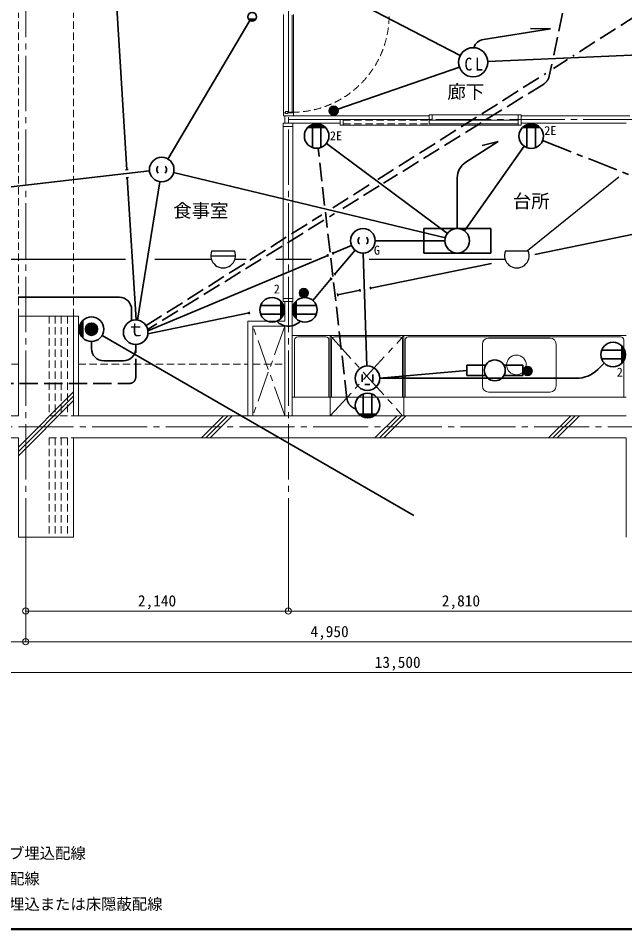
# Model space of a CAD drawing. Units: millimetres at full size, sheet at 1:50. Extents: x -9674 to 9699, y -6794 to 6791.
# Drawn here: x -3093 to 1846, y -6794 to 626 of the extents above; entities that cross this region are included whole.
import ezdxf
from ezdxf.enums import TextEntityAlignment as Align

# ---------------------------------------------------------------- set-up
doc = ezdxf.new("R2010")
doc.units = ezdxf.units.MM
doc.header["$LTSCALE"] = 50
doc.header["$PDMODE"] = 32
doc.header["$PDSIZE"] = 50
for name, pattern in [('CHAIN1', [8, 5, -1, 1, -1]), ('CHAIN2', [12, 9, -1, 1, -1]), ('DASHED1', [1.8, 1.2, -0.6]), ('DASHED3', [4, 3, -1])]:
    doc.linetypes.add(name, pattern=pattern)
for name, color, linetype, lineweight in [('0-0_図面枠', 7, 'Continuous', 9), ('1-0_芯', 134, 'DASHED1', 9), ('1-1_躯体', 134, 'Continuous', 9), ('1-2_間仕切', 134, 'Continuous', 9), ('1-3_建具', 134, 'Continuous', 9), ('1-5_設備', 134, 'Continuous', 9), ('1-7_その他', 134, 'DASHED1', 9), ('1-8_ハッチ', 134, 'Continuous', 9), ('1-B_寸法', 134, 'Continuous', 9), ('1-C_梁', 134, 'DASHED1', 9), ('2-0_芯', 2, 'Continuous', 35), ('2-E', 2, 'Continuous', 35), ('3-3', 1, 'Continuous', 25), ('3-E', 3, 'Continuous', 35)]:
    doc.layers.add(name, color=color, linetype=linetype, lineweight=lineweight)
doc.layers.add('1-A_文字', color=134, linetype='Continuous')
doc.styles.add('ＭＳ ゴシック', font='')
doc.styles.get('ＭＳ ゴシック').set_extended_font_data('MS Gothic')

msp = doc.modelspace()

# ---------------------------------------------------------------- linework, layer by layer
at = {"layer": '0-0_図面枠'}
for p, q in [((-9673.92, -6793.93), (9698.92, -6793.93)), ((-9672.16, -6792.16), (9697.16, -6792.16)), ((-9670.4, -6790.4), (9695.4, -6790.4)), ((9693.64, -6788.64), (-9668.64, -6788.64)), ((-9666.87, -6786.88), (9691.87, -6786.88)), ((-9665.11, -6785.11), (9690.11, -6785.11)), ((-9663.35, -6783.35), (9688.35, -6783.35))]:
    msp.add_line(p, q, dxfattribs=at)
at = {"layer": '1-0_芯', "linetype": 'CHAIN2'}
for p, q in [((-3032.5, 4520.51), (-3032.5, -3699.49)), ((-892.5, 4520.51), (-892.5, -3699.49)), ((-892.5, -199.49), (2687.5, -199.49)), ((-8492.5, -2699.49), (8517.5, -2699.49))]:
    msp.add_line(p, q, dxfattribs=at)
at = {"layer": '1-0_芯'}
for p, q in [((-2792.5, -1799.49), (-2792.5, -2609.49)), ((-2742.5, -1799.49), (-2742.5, -2609.49)), ((-2692.5, -1799.49), (-2692.5, -2609.49)), ((-2842.5, -2789.49), (-2842.5, -3599.49)), ((-2842.5, -2789.49), (-2642.5, -2789.49)), ((-2792.5, -2789.49), (-2792.5, -3599.49)), ((-2742.5, -2789.49), (-2742.5, -3599.49)), ((-2692.5, -2789.49), (-2692.5, -3599.49))]:
    msp.add_line(p, q, dxfattribs=at)
msp.add_lwpolyline([(-2842.5, -1799.49), (-2842.5, -2609.49), (-2642.5, -2609.49)], dxfattribs=at)
at = {"layer": '1-1_躯体'}
for p, q in [((-3092.5, -1799.49), (-2642.5, -1799.49)), ((-3092.5, -1799.49), (-3092.5, -2609.49)), ((-3092.5, -2609.49), (-6692.5, -2609.49)), ((-3092.5, -2789.49), (-6692.5, -2789.49)), ((-3092.5, -2789.49), (-3092.5, -3599.49)), ((-2642.5, -2789.49), (-2642.5, -3599.49)), ((-3092.5, -3599.49), (-2642.5, -3599.49))]:
    msp.add_line(p, q, dxfattribs=at)
for points in [[(-2642.5, -1799.49), (-2642.5, -2609.49), (1857.5, -2609.49)], [(-2642.5, -2789.49), (1857.5, -2789.49), (1857.5, -3599.49)]]:
    msp.add_lwpolyline(points, dxfattribs=at)
at = {"layer": '1-2_間仕切'}
for p, q in [((-922.5, -169.49), (253.5, -169.49)), ((-922.5, -169.49), (-922.5, -229.49)), ((-446.5, -199.49), (253.5, -199.49)), ((1003.5, -169.49), (1887.5, -169.49)), ((-862.5, -229.49), (-471.5, -229.49)), ((1003.5, -229.49), (1857.5, -229.49)), ((-922.5, -1679.49), (-922.5, -1839.49)), ((-862.5, -1679.49), (-862.5, -2609.49)), ((-2602.5, -1799.49), (-2642.5, -1799.49)), ((-2602.5, -1799.49), (-2602.5, -2609.49)), ((-1222.5, -1839.49), (-922.5, -1839.49)), ((-1222.5, -2609.49), (-1222.5, -1839.49)), ((-1182.5, -1879.49), (-922.5, -1879.49)), ((-1182.5, -2609.49), (-1182.5, -1879.49)), ((-922.5, -1879.49), (-922.5, -2609.49))]:
    msp.add_line(p, q, dxfattribs=at)
at = {"layer": '1-3_建具'}
for p, q in [((-932.5, 655.51), (-932.5, -144.49)), ((-892.5, 650.51), (-892.5, -139.49)), ((-862.5, -139.49), (-862.5, 650.51)), ((-932.5, -169.49), (-932.5, -144.49)), ((-917.5, -144.49), (-932.5, -144.49)), ((-917.5, -134.49), (-917.5, -149.49)), ((-897.5, -134.49), (-917.5, -134.49)), ((-897.5, -149.49), (-897.5, -134.49)), ((-892.5, -139.49), (-862.5, -139.49)), ((-852.5, -169.49), (-852.5, -144.49)), ((-852.5, -169.49), (-932.5, -169.49)), ((-917.5, -149.49), (-897.5, -149.49)), ((-446.5, -244.49), (-446.5, -199.49)), ((253.5, -199.49), (253.5, -159.49)), ((278.5, -159.49), (253.5, -159.49)), ((278.5, -199.49), (253.5, -199.49)), ((253.5, -234.49), (253.5, -204.49)), ((253.5, -204.49), (978.5, -204.49)), ((1003.5, -159.49), (978.5, -159.49)), ((978.5, -159.49), (978.5, -224.49)), ((978.5, -204.49), (978.5, -234.49)), ((978.5, -204.49), (978.5, -234.49)), ((978.5, -204.49), (978.5, -244.49)), ((1003.5, -244.49), (1003.5, -159.49)), ((-935, -229.49), (-935, -254.49)), ((-857, -229.49), (-935, -229.49)), ((-935, -254.49), (-857, -254.49)), ((-935, -1654.49), (-935, -254.49)), ((-857, -229.49), (-857, -254.49)), ((-857, -254.49), (-857, -1654.49)), ((-446.5, -244.49), (-471.5, -244.49)), ((-446.5, -244.49), (978.5, -244.49)), ((253.5, -234.49), (978.5, -234.49)), ((1003.5, -244.49), (978.5, -244.49)), ((-935, -1654.49), (-857, -1654.49)), ((-935, -1654.49), (-935, -1679.49)), ((-935, -1679.49), (-857, -1679.49)), ((-857, -1654.49), (-857, -1679.49))]:
    msp.add_line(p, q, dxfattribs=at)
at = {"layer": '1-3_建具', "linetype": 'DASHED1'}
for p, q in [((-446.5, -204.49), (253.5, -204.49)), ((-446.5, -234.49), (253.5, -234.49))]:
    msp.add_line(p, q, dxfattribs=at)
at = {"layer": '1-3_建具'}
for points in [[(-897.5, -144.49), (-852.5, -144.49), (-852.5, 655.51)], [(-446.5, -244.49), (-446.5, -199.49), (-471.5, -199.49)], [(-471.5, -244.49), (-471.5, -199.49), (-471.5, -224.49)], [(278.5, -199.49), (278.5, -159.49), (978.5, -159.49)]]:
    msp.add_lwpolyline(points, dxfattribs=at)
at = {"layer": '1-3_建具', "linetype": 'DASHED1'}
msp.add_arc((-862.5, 650.51), 790, 270, 360, dxfattribs=at)
at = {"layer": '1-5_設備'}
for p, q in [((-862.5, -1957.49), (1857.5, -1957.49)), ((-842.5, -1992.49), (-842.5, -2457.49)), ((-817.5, -1967.49), (-587.5, -1967.49)), ((-562.5, -1992.49), (-562.5, -2457.49)), ((-552.5, -1957.49), (-552.5, -2609.49)), ((-542.5, -1992.49), (-542.5, -2457.49)), ((-517.5, -1967.49), (12.5, -1967.49)), ((37.5, -1992.49), (37.5, -2457.49)), ((47.5, -1957.49), (47.5, -2609.49)), ((57.5, -1992.49), (57.5, -2457.49)), ((82.5, -1967.49), (1812.5, -1967.49)), ((1237.5, -1977.49), (737.5, -1977.49)), ((1837.5, -1992.49), (1837.5, -2457.49)), ((687.5, -2367.49), (687.5, -2027.49)), ((1287.5, -2367.49), (1287.5, -2027.49)), ((737.5, -2417.49), (1237.5, -2417.49)), ((-862.5, -2457.49), (1857.5, -2457.49))]:
    msp.add_line(p, q, dxfattribs=at)
at = {"layer": '1-5_設備', "linetype": 'CHAIN1'}
for p, q in [((-552.5, -1957.49), (37.5, -2609.49)), ((-552.5, -2609.49), (47.5, -1957.49))]:
    msp.add_line(p, q, dxfattribs=at)
at = {"layer": '1-5_設備'}
msp.add_circle((964.13, -2195.86), 80, dxfattribs=at)
for centre, radius, start, end in [((-817.5, -1992.49), 25, 90, 180), ((-587.5, -1992.49), 25, 0, 90), ((-517.5, -1992.49), 25, 90, 180), ((12.5, -1992.49), 25, 0, 90), ((82.5, -1992.49), 25, 90, 180), ((737.5, -2027.49), 50, 90, 180), ((1237.5, -2027.49), 50, 0, 90), ((1812.5, -1992.49), 25, 0, 90), ((737.5, -2367.49), 50, 180, 270), ((1237.5, -2367.49), 50, 270, 0)]:
    msp.add_arc(centre, radius, start, end, dxfattribs=at)
at = {"layer": '1-7_その他', "linetype": 'CHAIN1'}
for p, q in [((-922.5, -1879.49), (-1182.5, -2609.49)), ((-922.5, -2609.49), (-1182.5, -1879.49))]:
    msp.add_line(p, q, dxfattribs=at)
at = {"layer": '1-8_ハッチ'}
for p, q in [((-3092.5, -2865.76), (-2642.5, -2415.76)), ((-3092.5, -2901.11), (-2642.5, -2451.11)), ((-3092.5, -2936.47), (-2642.5, -2486.47)), ((-1602.02, -2789.49), (-1422.02, -2609.49)), ((-1566.67, -2789.49), (-1386.67, -2609.49)), ((-1531.31, -2789.49), (-1351.31, -2609.49)), ((-187.81, -2789.49), (-7.81, -2609.49)), ((-152.45, -2789.49), (27.55, -2609.49)), ((-117.1, -2789.49), (62.9, -2609.49)), ((1226.41, -2789.49), (1406.41, -2609.49)), ((1261.76, -2789.49), (1441.76, -2609.49)), ((1297.12, -2789.49), (1477.12, -2609.49))]:
    msp.add_line(p, q, dxfattribs=at)
at = {"layer": '1-B_寸法'}
for p, q in [((-3032.5, -4449.49), (-3032.5, -3699.49)), ((-892.5, -4199.49), (-892.5, -3699.49)), ((-3032.5, -4199.49), (-892.5, -4199.49)), ((-892.5, -4199.49), (1917.5, -4199.49)), ((-6752.5, -4449.49), (-3032.5, -4449.49)), ((-3032.5, -4449.49), (1917.5, -4449.49)), ((-6752.5, -4699.49), (6747.5, -4699.49))]:
    msp.add_line(p, q, dxfattribs=at)
for p in [(-3032.5, -4199.49), (-892.5, -4199.49), (-3032.5, -4449.49)]:
    msp.add_point(p, dxfattribs=at)
at = {"layer": '1-C_梁'}
for p, q in [((-3092.5, -1799.49), (-3092.5, 670.51)), ((-2642.5, -1799.49), (-2642.5, 670.51)), ((-6657.5, -2189.49), (-3092.5, -2189.49)), ((-2602.5, -2189.49), (-1222.5, -2189.49)), ((-1182.5, -2189.49), (-922.5, -2189.49))]:
    msp.add_line(p, q, dxfattribs=at)
at = {"layer": '2-0_芯'}
for p, q in [((506.32, 322.1), (-264.7, 722.01)), ((-1874.05, -520.01), (-1206.69, 606.98)), ((-1218.91, 618.57), (-1157.99, 618.57)), ((-1210.05, 608.97), (-1166.85, 608.97)), ((696.26, 453.4), (1242.11, 539.02)), ((1242.11, 539.02), (1078.11, 543.18)), ((4392.6, 439.56), (730.41, 272.82)), ((499.55, 228.46), (-490.04, -115.15)), ((-552.86, -148.56), (-552.86, -105.35)), ((-543.26, -157.42), (-543.26, -96.5)), ((-533.66, -161.66), (-533.66, -92.25)), ((-524.06, -162.97), (-524.06, -90.95)), ((-514.46, -161.66), (-514.46, -92.25)), ((-504.85, -157.42), (-504.85, -96.5)), ((-495.25, -148.56), (-495.25, -105.35)), ((-591.62, -262.68), (-734.45, -262.68)), ((-594.69, -259.68), (-731.37, -259.68)), ((-601.72, -253.68), (-724.34, -253.68)), ((-610.35, -247.68), (-715.71, -247.68)), ((-621.57, -241.68), (-704.5, -241.68)), ((-698.03, -239), (-698.03, -426.39)), ((-638.71, -235.68), (-687.35, -235.68)), ((-628.03, -239), (-628.03, -426.39)), ((1156.04, -263.81), (1013.21, -263.81)), ((1152.96, -260.81), (1016.28, -260.81)), ((1145.93, -254.81), (1023.31, -254.81)), ((1137.3, -248.81), (1031.94, -248.81)), ((1126.09, -242.81), (1043.16, -242.81)), ((1049.62, -240.13), (1049.62, -427.52)), ((1108.94, -236.81), (1060.3, -236.81)), ((1119.62, -240.13), (1119.62, -427.52)), ((-582.8, -392.42), (402.07, -1125.55)), ((540.04, -1103.63), (1026.86, -415.48)), ((551.26, -546.67), (814.63, -377.6)), ((814.63, -377.6), (685.15, -410.84)), ((-4821.46, -937.04), (-2024.35, -617.4)), ((-1827.78, -629.44), (385.07, -1161.87)), ((-1940.79, -704.79), (-2120.96, -1831.17)), ((482.29, -672.9), (482.29, -1085.26)), ((209.3, -1085.26), (209.3, -1285.25)), ((755.28, -1085.26), (209.3, -1085.26)), ((755.28, -1085.26), (755.28, -1285.25)), ((-186.08, -1185.26), (382.29, -1185.26)), ((-529.31, -1287.08), (-378.32, -1223.87)), ((-2037.42, -1918.39), (-571.85, -1304.89)), ((-567.99, -1314.11), (-575.72, -1295.66)), ((-525.45, -1296.3), (-533.18, -1277.85)), ((-516.57, -1459.21), (-350.46, -1261.77)), ((-254.88, -2204.96), (-283.02, -1285.21)), ((755.28, -1285.25), (209.3, -1285.25)), ((-508.92, -1465.65), (-524.23, -1452.77)), ((-694.88, -1671.14), (-545.03, -1493.03)), ((-537.38, -1499.47), (-552.68, -1486.59)), ((-803.75, -1610.58), (-731.74, -1610.58)), ((-802.45, -1600.97), (-733.04, -1600.97)), ((-802.45, -1620.18), (-733.04, -1620.18)), ((-798.2, -1591.37), (-737.29, -1591.37)), ((-798.2, -1629.78), (-737.29, -1629.78)), ((-789.35, -1581.77), (-746.14, -1581.77)), ((-2269.9, -1645.67), (-3094.35, -1645.67)), ((-955.71, -1676.26), (-955.71, -1819.08)), ((-952.71, -1679.33), (-952.71, -1816.01)), ((-946.71, -1686.36), (-946.71, -1808.98)), ((-940.71, -1694.99), (-940.71, -1800.35)), ((-934.71, -1706.21), (-934.71, -1789.13)), ((-850.29, -1706.21), (-850.29, -1789.13)), ((-844.29, -1694.99), (-844.29, -1800.35)), ((-838.29, -1686.36), (-838.29, -1808.98)), ((-832.29, -1679.33), (-832.29, -1816.01)), ((-829.29, -1676.26), (-829.29, -1819.08)), ((-789.35, -1639.38), (-746.14, -1639.38)), ((-2169.9, -1745.67), (-2169.9, -1835.57)), ((-1119.42, -1712.67), (-932.03, -1712.67)), ((-928.71, -1723.35), (-928.71, -1771.99)), ((-856.29, -1723.35), (-856.29, -1771.99)), ((-665.58, -1712.67), (-852.97, -1712.67)), ((-1119.42, -1782.67), (-932.03, -1782.67)), ((-665.58, -1782.67), (-852.97, -1782.67)), ((1657.39, -2076.96), (1844.78, -2076.96)), ((1821.1, -2040.55), (1821.1, -2183.38)), ((1824.1, -2043.62), (1824.1, -2180.3)), ((1830.1, -2050.65), (1830.1, -2173.27)), ((1836.1, -2059.28), (1836.1, -2164.64)), ((1842.1, -2070.5), (1842.1, -2153.43)), ((1657.39, -2146.96), (1844.78, -2146.96)), ((1024.44, -2225.9), (1085.36, -2225.9)), ((1033.29, -2216.29), (1076.5, -2216.29)), ((1626.58, -2233.61), (1679.55, -2181.86)), ((-149.65, -2304.8), (559.71, -2240.41)), ((1018.89, -2245.1), (1090.91, -2245.1)), ((1020.2, -2235.5), (1089.6, -2235.5)), ((1020.2, -2254.7), (1089.6, -2254.7)), ((1024.44, -2264.3), (1085.36, -2264.3)), ((1033.29, -2273.91), (1076.5, -2273.91)), ((1451.87, -2304.8), (-149.24, -2304.8)), ((-283.1, -2619.79), (-283.1, -2432.4)), ((-213.1, -2619.79), (-213.1, -2432.4)), ((-319.52, -2596.11), (-176.69, -2596.11)), ((-316.45, -2599.11), (-179.76, -2599.11)), ((-309.41, -2605.11), (-186.79, -2605.11)), ((-300.78, -2611.11), (-195.42, -2611.11)), ((-289.57, -2617.11), (-206.64, -2617.11)), ((-272.42, -2623.11), (-223.78, -2623.11))]:
    msp.add_line(p, q, dxfattribs=at)
at = {"layer": '2-0_芯', "linetype": 'CHAIN1'}
msp.add_line((1177.69, -370.45), (1940.11, -670.49), dxfattribs=at)
at = {"layer": '2-0_芯'}
for centre, radius in [((-1188.45, 637.77), 36.01), ((-524.06, -126.96), 36.01), ((-663.03, -332.69), 100.02), ((1084.62, -333.83), 100.02), ((-1925, -606.05), 100), ((-286.08, -1185.26), 100), ((482.29, -1185.26), 100), ((-767.74, -1610.58), 36.01), ((-1025.73, -1747.67), 100.02), ((-759.27, -1747.67), 100.02), ((1751.09, -2111.96), 100.02), ((-249.23, -2304.8), 100), ((1054.9, -2245.1), 36.01), ((-248.1, -2526.1), 100.02)]:
    msp.add_circle(centre, radius, dxfattribs=at)
for centre, radius, start, end in [((711.76, 354.61), 100, 98.91493, 161.65747), ((-1924.92, -606.05), 40.08, 134.60828, 225.39175), ((-1925.08, -606.05), 40.08, 314.60828, 45.39175), ((632.29, -672.9), 150, 122.69727, 180), ((-286, -1185.26), 40.08, 134.60828, 225.39175), ((-286.16, -1185.26), 40.08, 314.60828, 45.39175), ((-2269.9, -1745.67), 100, 0, 90), ((-892.5, -1747.67), 133.23, 224.46138, 315.9047), ((1451.87, -2054.8), 250, 270, 314.33586)]:
    msp.add_arc(centre, radius, start, end, dxfattribs=at)
at = {"layer": '2-E', "linetype": 'DASHED3'}
for p, q in [((-597.73, -897.89), (-651.55, -432.05)), ((-416.21, -2469.13), (-591.26, -953.9))]:
    msp.add_line(p, q, dxfattribs=at)
at = {"layer": '2-E'}
for p, q in [((559.71, -2197.65), (559.71, -2283.17)), ((713.7, -2197.65), (559.71, -2197.65)), ((1015.8, -2197.65), (861.81, -2197.65)), ((1015.8, -2283.17), (1015.8, -2197.65)), ((-292.3, -2274.8), (-292.3, -2334.8)), ((-206.16, -2274.8), (-206.16, -2334.8)), ((559.71, -2283.17), (713.7, -2283.17)), ((861.81, -2283.17), (1015.8, -2283.17)), ((-229.23, -2354.13), (-269.23, -2354.13))]:
    msp.add_line(p, q, dxfattribs=at)
for centre, radius in [((611.76, 267.41), 118.77), ((787.75, -2240.41), 85.52)]:
    msp.add_circle(centre, radius, dxfattribs=at)
at = {"layer": '2-E', "linetype": 'DASHED3'}
msp.add_arc((-316.87, -2457.65), 100, 186.59014, 254.14158, dxfattribs=at)
at = {"layer": '3-3'}
for p, q in [((1797.3, -667.66), (1054.29, -1266.81)), ((-1524.65, -1306.82), (-1324.61, -1306.82)), ((-1516.32, -1266.81), (-1332.95, -1266.81)), ((875.78, -1266.81), (1059.15, -1266.81)), ((-2220.38, -1336.82), (-4564.27, -1336.82)), ((-1520.05, -1336.82), (-1981.27, -1336.82)), ((-1237.4, -1336.82), (-1329.21, -1336.82)), ((-706.06, -1336.82), (-994.98, -1336.82)), ((872.05, -1336.82), (-234.5, -1336.82))]:
    msp.add_line(p, q, dxfattribs=at)
for centre in [(-1424.63, -1306.81), (967.47, -1306.81)]:
    msp.add_arc(centre, 100.03, 156.4305, 23.56947, dxfattribs=at)
at = {"layer": '3-E', "linetype": 'DASHED3'}
for p, q in [((5975.55, 3246.82), (1422.54, 316.73)), ((1267.39, 324.88), (1553.06, 1666.3)), ((1380.58, 289.73), (1266, 215.99)), ((-163.95, -685.79), (1202.94, 176.23)), ((1185.97, 90.36), (-117.73, -717.19)), ((-532.07, -917.94), (-193.9, -704.68)), ((-152.61, -738.79), (-470.8, -935.88)), ((-2052.17, -1876.57), (-620.52, -973.72)), ((-604.07, -1018.43), (-2039.31, -1907.45)), ((-517.36, -964.73), (-558.11, -989.96)), ((-2136.75, -2296.76), (-2136.75, -2029.91)), ((-6482.44, -2346.76), (-2186.75, -2346.76))]:
    msp.add_line(p, q, dxfattribs=at)
at = {"layer": '3-E'}
for p, q in [((-2314.24, 1112.88), (-2208.81, -606.85)), ((-2198.82, -606.24), (-2218.79, -607.46)), ((-2194.86, -670.86), (-2214.82, -672.09)), ((-2204.84, -671.48), (-2133.82, -1829.96)), ((3857.3, -735.5), (1114.75, -1296.72)), ((759.93, -1369.33), (-224.87, -1570.85)), ((-494.29, -1615.78), (-490.28, -1635.37)), ((-309.43, -1588.16), (-492.29, -1625.58)), ((-311.44, -1578.36), (-307.43, -1597.96)), ((-226.88, -1561.06), (-222.87, -1580.65)), ((-1212.48, -1772.95), (-2037.46, -1941.77)), ((-1214.49, -1763.16), (-1210.48, -1782.75)), ((-2578.66, -1962.97), (-2578.66, -1848.5)), ((-2572.66, -1970.72), (-2572.66, -1840.74)), ((-2566.66, -1977.15), (-2566.66, -1834.32)), ((-2590.66, -1939.85), (-2590.66, -1871.62)), ((-2584.66, -1953.23), (-2584.66, -1858.24)), ((-2446.66, -1905.73), (-2546.66, -1905.73)), ((-2446.91, -1900.73), (-2546.41, -1900.73)), ((-2446.91, -1910.73), (-2546.41, -1910.73)), ((-2447.67, -1895.73), (-2545.65, -1895.73)), ((-2447.67, -1915.73), (-2545.65, -1915.73)), ((-2448.97, -1890.73), (-2544.36, -1890.73)), ((-2448.97, -1920.73), (-2544.36, -1920.73)), ((-2450.84, -1885.73), (-2542.49, -1885.73)), ((-2450.84, -1925.73), (-2542.49, -1925.73)), ((-2453.36, -1880.73), (-2539.96, -1880.73)), ((-2456.66, -1875.73), (-2536.66, -1875.73)), ((-2460.96, -1870.73), (-2532.37, -1870.73)), ((-2466.66, -1865.73), (-2526.66, -1865.73)), ((-2474.87, -1860.73), (-2518.46, -1860.73)), ((-2453.36, -1930.73), (-2539.96, -1930.73)), ((-2456.66, -1935.73), (-2536.66, -1935.73)), ((-2460.96, -1940.73), (-2532.37, -1940.73)), ((-2466.66, -1945.73), (-2526.66, -1945.73)), ((-2474.87, -1950.73), (-2518.46, -1950.73)), ((-2410.06, -1955.73), (128.29, -3421.25)), ((-2496.66, -2062.93), (-2496.66, -2005.73)), ((-2136.75, -2062.93), (-2136.75, -2029.91)), ((-2236.75, -2162.93), (-2396.66, -2162.93))]:
    msp.add_line(p, q, dxfattribs=at)
at = {"layer": '3-E', "linetype": 'CHAIN1'}
msp.add_line((1231.12, 154.54), (1251.81, 251.72), dxfattribs=at)
at = {"layer": '3-E'}
for centre, radius in [((-2496.66, -1905.73), 100), ((-2136.75, -1929.91), 100), ((-2496.66, -1905.73), 50)]:
    msp.add_circle(centre, radius, dxfattribs=at)
at = {"layer": '3-E', "linetype": 'DASHED3'}
for centre, radius, start, end in [((1133.31, 175.37), 100, 301.77496, 347.97814), ((-2186.75, -2296.76), 50, 270, 0)]:
    msp.add_arc(centre, radius, start, end, dxfattribs=at)
at = {"layer": '3-E'}
for centre, start, end in [((-2396.66, -2062.93), 180, 270), ((-2236.75, -2062.93), 270, 0)]:
    msp.add_arc(centre, 100, start, end, dxfattribs=at)

# ---------------------------------------------------------------- texts
at = {"layer": '1-A_文字', "style": 'ＭＳ ゴシック'}
for s, p in [('廊下', (401.75, -60.99)), ('台所', (934.24, -950.8)), ('食事室', (-1831.21, -1027.87))]:
    msp.add_text(s, height=110, dxfattribs=at).set_placement(p, align=Align.BOTTOM_LEFT)
at = {"layer": '1-B_寸法', "style": 'ＭＳ ゴシック'}
for s, p in [('2,140', (-2118.75, -4189.49)), ('2,810', (356.25, -4189.49)), ('4,950', (-713.75, -4439.49)), ('13,500', (-190, -4689.49))]:
    msp.add_text(s, height=91.64, dxfattribs=at).set_placement(p, align=Align.BOTTOM_LEFT)
at = {"layer": '2-0_芯', "color": 7, "style": 'ＭＳ ゴシック'}
for s, p in [('2E', (-555.22, -389.52)), ('2E', (1190.19, -347.02)), ('2', (-1012.34, -1636.58)), ('2', (1780.96, -2314.01))]:
    msp.add_text(s, height=73.31, dxfattribs=at).set_placement(p, align=Align.BOTTOM_LEFT)
at = {"layer": '2-E', "color": 7, "style": 'ＭＳ ゴシック'}
for s, height, p in [('G', 73.31, (-196.91, -1320.94)), ('ｔ', 110, (-2211.75, -1995.84)), ('天井スラブ埋込配線', 91.64, (-3668.17, -6244.22)), ('天井隠蔽配線', 91.64, (-3668.17, -6451.13)), ('床スラブ埋込または床隠蔽配線', 91.64, (-3668.17, -6658.03))]:
    msp.add_text(s, height=height, dxfattribs=at).set_placement(p, align=Align.BOTTOM_LEFT)
at = {"layer": '2-E', "color": 7, "insert": (540.67, 198.51), "char_height": 104.5, "attachment_point": 7, "style": 'ＭＳ ゴシック'}
msp.add_mtext('\\T1.36;\\W0.9;CL', dxfattribs=at)

doc.saveas('drawing.dxf')
